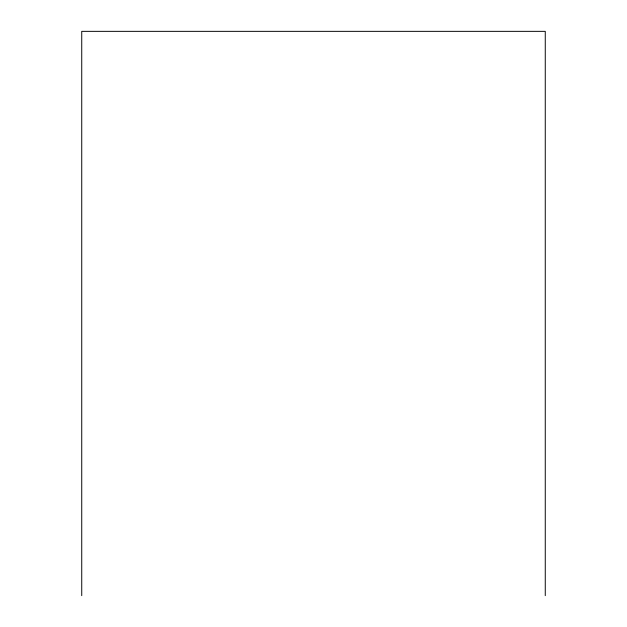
<?xml version="1.0" encoding="UTF-8"?>
<svg xmlns="http://www.w3.org/2000/svg" width="627" height="627" viewBox="0 0 627 627"><rect width="100%" height="100%" fill="white"/><g stroke="black" fill="none" stroke-linecap="round" stroke-linejoin="round"><path stroke-width="0.94" d="M545.263 595.65L545.263 31.35L81.737 31.35L81.737 595.65"/></g></svg>
